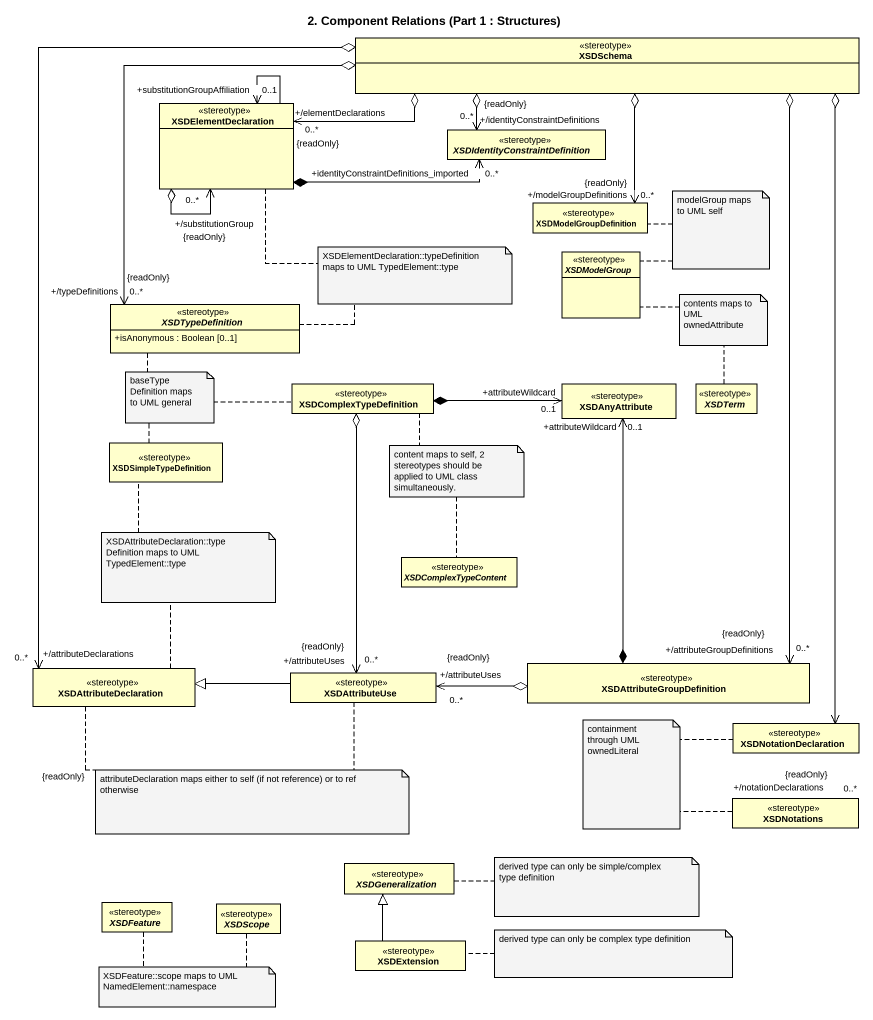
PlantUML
@startuml
title 2. Component Relations (Part 1 : Structures)
hide circle
hide empty members
skinparam classAttributeIconSize 0
class XSDSchema <<stereotype>>
class XSDElementDeclaration <<stereotype>>
abstract class "XSDIdentityConstraintDefinition" as XSDIdentityConstraintDefinit <<stereotype>>
class XSDModelGroupDefinition <<stereotype>>
abstract class XSDModelGroup <<stereotype>>
abstract class XSDTypeDefinition <<stereotype>> {
  +isAnonymous : Boolean [0..1]
}
class XSDComplexTypeDefinition <<stereotype>>
class XSDAnyAttribute <<stereotype>>
abstract class XSDTerm <<stereotype>>
class XSDSimpleTypeDefinition <<stereotype>>
abstract class XSDComplexTypeContent <<stereotype>>
class XSDAttributeDeclaration <<stereotype>>
class XSDAttributeUse <<stereotype>>
class XSDAttributeGroupDefinition <<stereotype>>
class XSDNotationDeclaration <<stereotype>>
class XSDNotations <<stereotype>>
abstract class XSDGeneralization <<stereotype>>
abstract class XSDFeature <<stereotype>>
abstract class XSDScope <<stereotype>>
class XSDExtension <<stereotype>>
XSDElementDeclaration "+/elementDeclarations\n0..*\n{readOnly}" <-right-o XSDSchema
XSDElementDeclaration "+substitutionGroupAffiliation\n0..1" <-- XSDElementDeclaration
XSDElementDeclaration "+/substitutionGroup\n0..*\n{readOnly}" <--o XSDElementDeclaration
XSDIdentityConstraintDefinit "+/identityConstraintDefinitions\n0..*\n{readOnly}" <-up-o XSDSchema
XSDIdentityConstraintDefinit "+identityConstraintDefinitions_imported\n0..*" <-left-* XSDElementDeclaration
XSDModelGroupDefinition "+/modelGroupDefinitions\n0..*\n{readOnly}" <-up-o XSDSchema
XSDTypeDefinition "+/typeDefinitions\n0..*\n{readOnly}" <-up-o XSDSchema
XSDComplexTypeDefinition o--> "+/attributeUses\n0..*\n{readOnly}" XSDAttributeUse
XSDAnyAttribute "+attributeWildcard\n0..1" <-left-* XSDComplexTypeDefinition
XSDAnyAttribute "+attributeWildcard\n0..1" <--* XSDAttributeGroupDefinition
XSDAttributeDeclaration "+/attributeDeclarations\n0..*\n{readOnly}" <-up-o XSDSchema
XSDAttributeUse -left-|> XSDAttributeDeclaration
XSDAttributeGroupDefinition "+/attributeGroupDefinitions\n0..*\n{readOnly}" <-up-o XSDSchema
XSDAttributeGroupDefinition o-left-> "+/attributeUses\n0..*\n{readOnly}" XSDAttributeUse
XSDNotationDeclaration "+/notationDeclarations\n0..*\n{readOnly}" <-up-o XSDSchema
XSDExtension -up-|> XSDGeneralization
note as N1
  modelGroup maps to UML self
end note
N1 .. XSDModelGroup
N1 .. XSDModelGroupDefinition
note as N2
  XSDElementDeclaration::typeDefinition maps to UML TypedElement::type
end note
N2 .. XSDElementDeclaration
N2 .. XSDTypeDefinition
note as N3
  contents maps to UML ownedAttribute
end note
N3 .. XSDTerm
N3 .. XSDModelGroup
note as N4
  baseTypeDefinition maps to UML general
end note
N4 .. XSDSimpleTypeDefinition
N4 .. XSDTypeDefinition
N4 .. XSDComplexTypeDefinition
note as N5
  content maps to self, 2 stereotypes should be applied to UML class simultaneously.
end note
N5 .. XSDComplexTypeDefinition
N5 .. XSDComplexTypeContent
note as N6
  XSDAttributeDeclaration::typeDefinition maps to UML TypedElement::type
end note
N6 .. XSDAttributeDeclaration
N6 .. XSDSimpleTypeDefinition
note as N7
  containment through UML ownedLiteral
end note
N7 .. XSDNotations
N7 .. XSDNotationDeclaration
note as N8
  attributeDeclaration maps either to self (if not reference) or to ref otherwise
end note
N8 .. XSDAttributeUse
N8 .. XSDAttributeDeclaration
note right of XSDGeneralization : derived type can only be simple/complex type definition
note right of XSDExtension : derived type can only be complex type definition
note as N11
  XSDFeature::scope maps to UML NamedElement::namespace
end note
N11 .. XSDFeature
N11 .. XSDScope
@enduml
